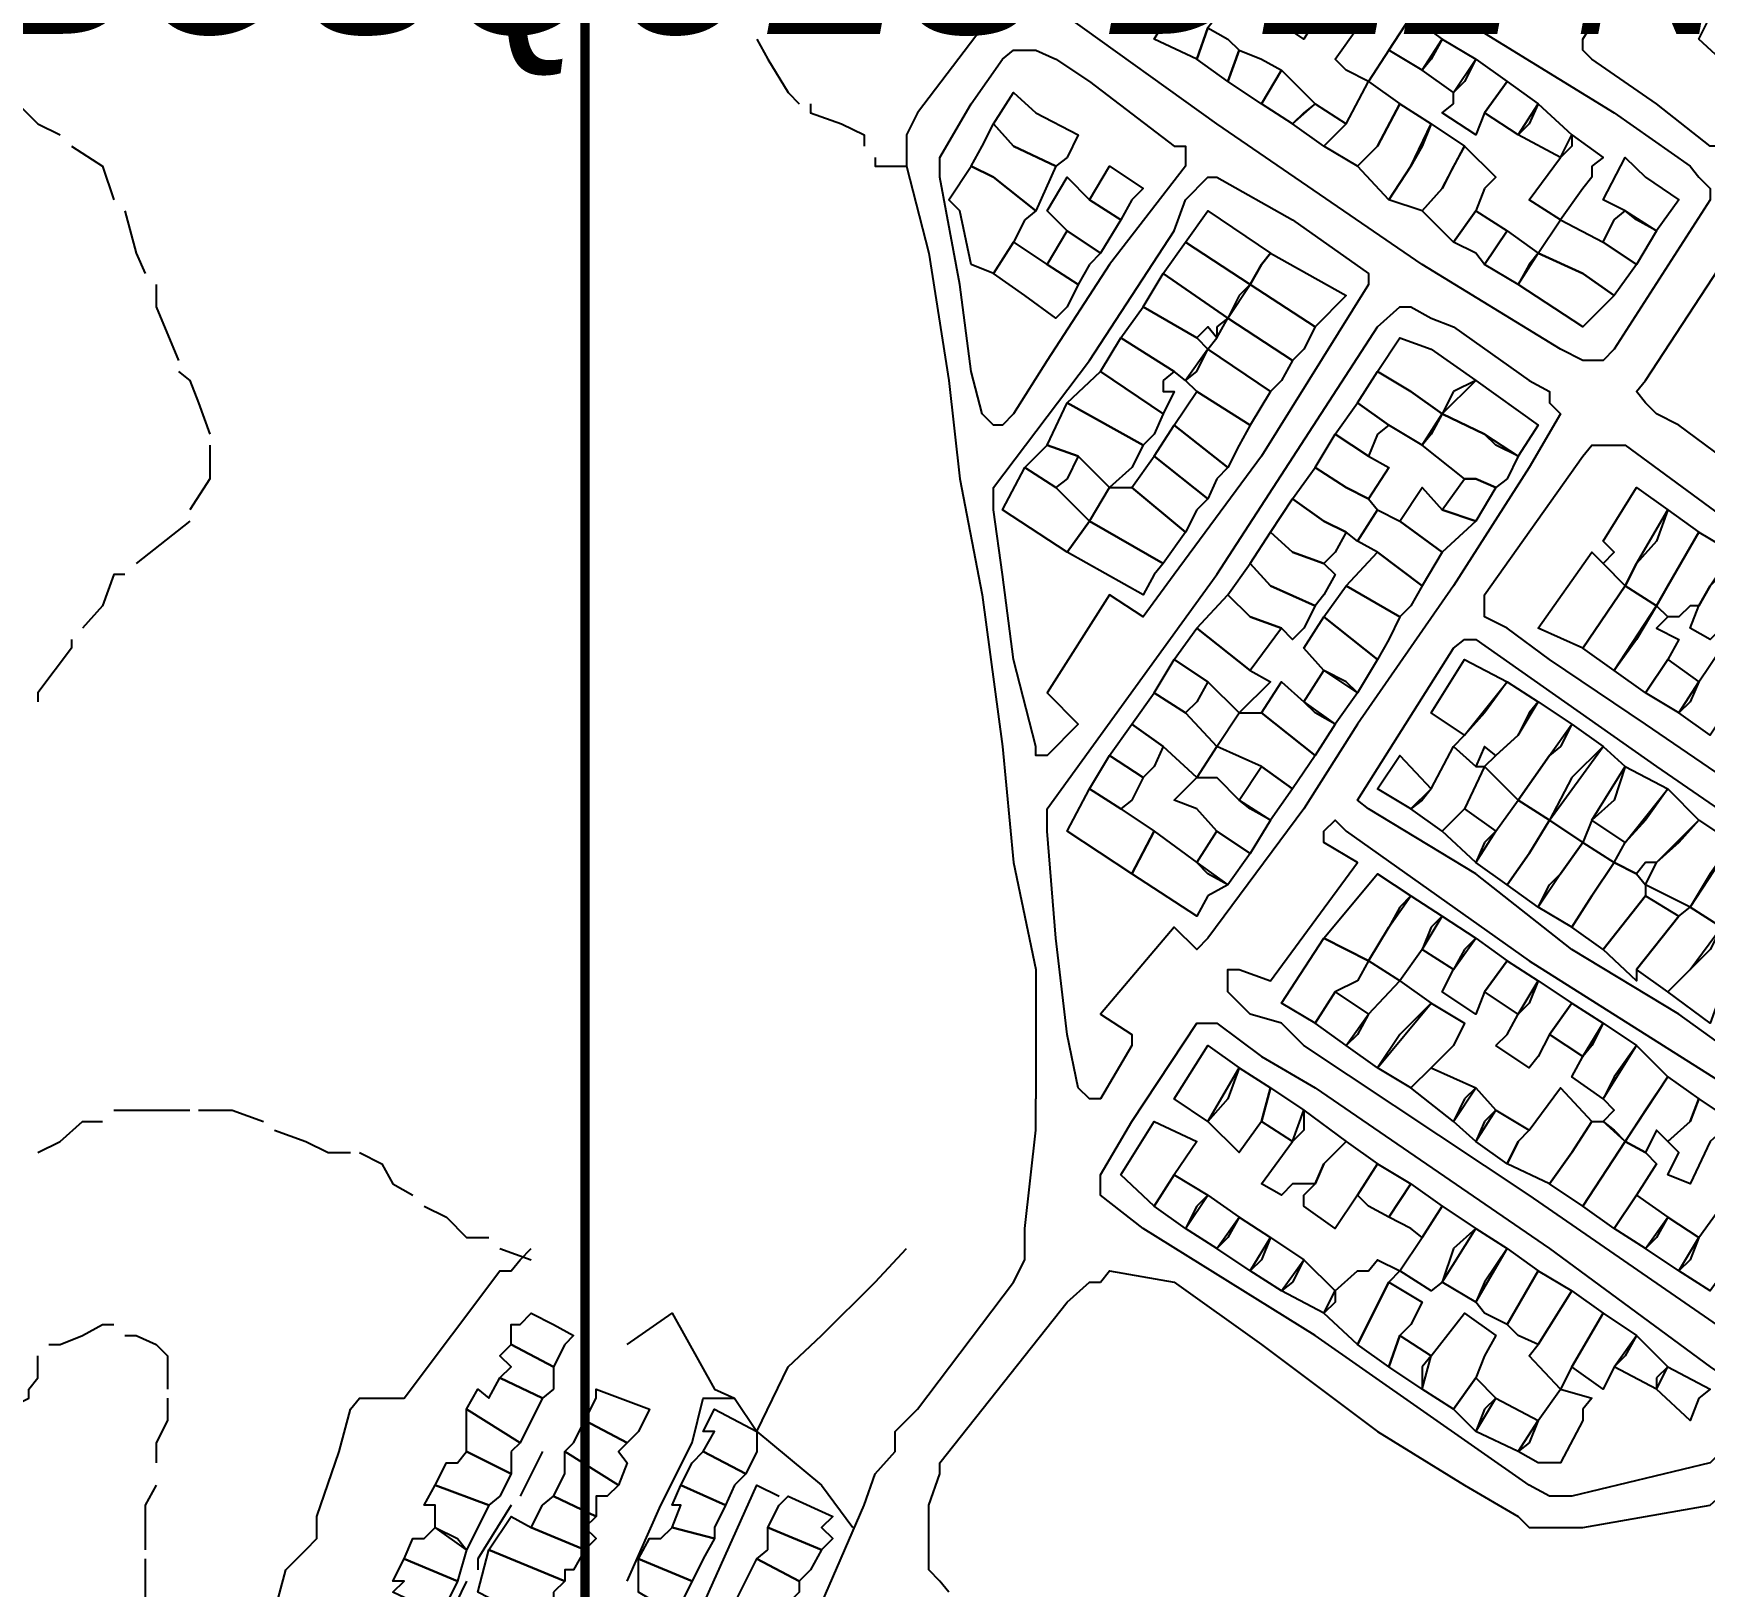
# Model space of a CAD drawing. Header units: millimetres. Extents: x -3588 to 75209, y -3737 to 38254.
# Drawn here: x 18555 to 18766.3, y 33379.6 to 33576.1 of the extents above; entities that cross this region are included whole.
import ezdxf

# ---------------------------------------------------------------- set-up
doc = ezdxf.new("R2010")
doc.units = ezdxf.units.MM
doc.layers.add('P', color=253, linetype='Continuous')
doc.layers.add('T', color=7, linetype='Continuous')

msp = doc.modelspace()

# ---------------------------------------------------------------- linework, layer by layer
at = {"layer": 'P', "const_width": 1.2}
msp.add_lwpolyline([(18624.733, 27097.434), (18624.733, 36423.662)], dxfattribs=at)
at = {"layer": 'P'}
for points in [[(18760.22, 33567.191), (18752.042, 33572.84), (18750.906, 33573.961), (18750.906, 33575.369), (18760.22, 33590.332), (18769.822, 33603.888), (18776.592, 33613.49), (18778.016, 33616.018), (18779.425, 33617.443), (18799.749, 33603.888), (18799.749, 33602.479), (18790.147, 33588.924), (18780.545, 33572.84), (18772.367, 33561.83), (18771.231, 33561.83), (18769.822, 33561.83), (18767.006, 33561.83), (18760.22, 33567.191)], [(18620.78, 33616.018), (18622.188, 33614.61), (18631.502, 33607.84), (18628.958, 33603.888), (18666.79, 33578.202), (18672.152, 33580.73), (18673.56, 33580.73), (18674.968, 33579.61), (18674.968, 33576.793), (18666.79, 33566.055), (18665.382, 33563.238), (18665.382, 33559.285), (18668.199, 33548.275), (18670.743, 33532.191), (18672.152, 33519.756), (18674.968, 33505.081), (18677.513, 33485.892), (18678.921, 33471.217), (18681.754, 33457.662), (18681.754, 33445.243), (18681.754, 33441.29)], [(18688.524, 33587.516), (18692.476, 33593.165), (18697.838, 33601.055), (18699.246, 33602.479), (18700.67, 33602.479), (18717.042, 33590.332), (18737.367, 33576.793), (18754.859, 33566.055), (18764.461, 33559.285), (18765.581, 33557.877), (18767.006, 33556.469), (18767.006, 33555.044), (18754.859, 33536.144), (18753.451, 33534.719), (18750.906, 33534.719), (18748.089, 33536.144), (18730.581, 33546.866), (18704.607, 33564.646), (18685.707, 33578.202), (18685.707, 33579.61), (18684.283, 33582.154), (18685.707, 33583.563), (18688.524, 33587.516)], [(18719.571, 33582.154), (18718.162, 33579.61), (18715.618, 33575.369), (18711.393, 33578.202), (18712.801, 33579.61), (18714.209, 33582.154), (18717.042, 33586.379), (18720.995, 33583.563), (18719.571, 33582.154)], [(18704.607, 33578.202), (18703.487, 33576.793), (18702.079, 33572.84), (18696.717, 33575.369), (18699.246, 33579.61), (18702.079, 33582.154), (18706.032, 33579.61), (18704.607, 33578.202)], [(18720.995, 33571.416), (18719.571, 33572.84), (18722.403, 33576.793), (18724.932, 33580.73), (18729.173, 33578.202), (18726.356, 33573.961), (18723.812, 33570.008), (18720.995, 33571.416)], [(18731.718, 33572.84), (18730.581, 33571.416), (18726.356, 33573.961), (18729.173, 33578.202), (18733.126, 33575.369), (18731.718, 33572.84)], [(18767.006, 33578.202), (18768.414, 33579.61), (18772.367, 33576.793), (18776.592, 33573.961), (18773.775, 33570.008), (18769.822, 33571.416), (18765.581, 33575.369), (18767.006, 33578.202)], [(18706.032, 33575.369), (18707.44, 33573.961), (18706.032, 33570.008), (18702.079, 33572.84), (18703.487, 33576.793), (18706.032, 33575.369)], [(18646.466, 33575.369), (18647.874, 33572.84), (18650.419, 33568.599), (18651.827, 33567.191)], [(18684.283, 33572.84), (18688.524, 33570.008), (18699.246, 33561.83), (18700.67, 33561.83), (18700.67, 33559.285), (18691.068, 33546.866), (18683.162, 33534.719), (18678.921, 33527.95), (18677.513, 33526.542), (18676.393, 33526.542), (18674.968, 33527.95), (18673.56, 33533.311), (18672.152, 33544.322), (18669.607, 33557.877), (18669.607, 33559.285), (18669.607, 33560.405), (18673.56, 33567.191), (18677.513, 33572.84), (18678.921, 33573.961), (18681.754, 33573.961), (18684.283, 33572.84)], [(18710.257, 33572.84), (18712.801, 33571.416), (18710.257, 33567.191), (18706.032, 33570.008), (18707.44, 33573.961), (18710.257, 33572.84)], [(18735.943, 33570.008), (18734.534, 33568.599), (18730.581, 33571.416), (18733.126, 33575.369), (18737.367, 33572.84), (18735.943, 33570.008)], [(18734.534, 33567.191), (18734.534, 33568.599), (18737.367, 33572.84), (18741.32, 33570.008), (18738.487, 33566.055), (18737.367, 33563.238), (18733.126, 33566.055), (18734.534, 33567.191)], [(18715.618, 33566.055), (18714.209, 33564.646), (18710.257, 33567.191), (18712.801, 33571.416), (18717.042, 33567.191), (18715.618, 33566.055)], [(18724.932, 33561.83), (18722.403, 33559.285), (18718.162, 33561.83), (18720.995, 33564.646), (18723.812, 33570.008), (18727.765, 33567.191), (18724.932, 33561.83)], [(18744.136, 33564.646), (18742.728, 33563.238), (18738.487, 33566.055), (18741.32, 33570.008), (18745.257, 33567.191), (18744.136, 33564.646)], [(18551.612, 33568.599), (18553.02, 33567.191), (18555.565, 33564.646), (18558.397, 33563.238)], [(18685.707, 33560.405), (18684.283, 33559.285), (18678.921, 33561.83), (18676.393, 33564.646), (18678.921, 33568.599), (18681.754, 33566.055), (18687.115, 33563.238), (18685.707, 33560.405)], [(18653.235, 33567.191), (18653.235, 33566.055), (18657.188, 33564.646), (18660.021, 33563.238), (18660.021, 33561.83)], [(18719.571, 33563.238), (18718.162, 33561.83), (18714.209, 33564.646), (18717.042, 33567.191), (18720.995, 33564.646), (18719.571, 33563.238)], [(18730.581, 33561.83), (18729.173, 33559.285), (18726.356, 33555.044), (18722.403, 33559.285), (18724.932, 33561.83), (18727.765, 33567.191), (18731.718, 33564.646), (18730.581, 33561.83)], [(18749.498, 33561.83), (18748.089, 33560.405), (18742.728, 33563.238), (18745.257, 33567.191), (18749.498, 33563.238), (18749.498, 33561.83)], [(18674.968, 33561.83), (18676.393, 33564.646), (18678.921, 33561.83), (18684.283, 33559.285), (18681.754, 33553.636), (18676.393, 33557.877), (18673.56, 33559.285), (18674.968, 33561.83)], [(18734.534, 33559.285), (18733.126, 33556.469), (18730.581, 33553.636), (18726.356, 33555.044), (18729.173, 33559.285), (18731.718, 33564.646), (18735.943, 33561.83), (18734.534, 33559.285)], [(18559.806, 33561.83), (18563.759, 33559.285), (18565.167, 33555.044)], [(18738.487, 33556.469), (18737.367, 33553.636), (18734.534, 33549.683), (18730.581, 33553.636), (18733.126, 33556.469), (18735.943, 33561.83), (18739.895, 33557.877), (18738.487, 33556.469)], [(18752.042, 33559.285), (18752.042, 33557.877), (18750.906, 33556.469), (18748.089, 33552.516), (18744.136, 33555.044), (18748.089, 33560.405), (18749.498, 33563.238), (18753.451, 33560.405), (18752.042, 33559.285)], [(18661.429, 33560.405), (18661.429, 33559.285), (18662.838, 33559.285), (18665.382, 33559.285)], [(18680.346, 33552.516), (18678.921, 33549.683), (18676.393, 33545.73), (18673.56, 33546.866), (18672.152, 33553.636), (18670.743, 33555.044), (18673.56, 33559.285), (18676.393, 33557.877), (18681.754, 33553.636), (18680.346, 33552.516)], [(18693.885, 33555.044), (18692.476, 33552.516), (18688.524, 33555.044), (18691.068, 33559.285), (18695.293, 33556.469), (18693.885, 33555.044)], [(18757.692, 33552.516), (18756.267, 33553.636), (18753.451, 33555.044), (18756.267, 33560.405), (18758.812, 33557.877), (18763.053, 33555.044), (18760.22, 33551.091), (18757.692, 33552.516)], [(18700.67, 33555.044), (18703.487, 33557.877), (18704.607, 33557.877), (18714.209, 33552.516), (18723.812, 33545.73), (18723.812, 33544.322), (18710.257, 33522.589), (18699.246, 33507.625), (18695.293, 33502.264), (18691.068, 33505.081), (18683.162, 33492.662), (18687.115, 33488.709), (18683.162, 33484.756), (18681.754, 33484.756), (18681.754, 33485.892), (18678.921, 33496.903), (18677.513, 33507.625), (18676.393, 33515.819), (18676.393, 33517.227), (18676.393, 33518.636), (18688.524, 33534.719), (18699.246, 33551.091), (18700.67, 33555.044)], [(18688.524, 33555.044), (18692.476, 33552.516), (18689.932, 33548.275), (18685.707, 33551.091), (18683.162, 33553.636), (18685.707, 33557.877), (18688.524, 33555.044)], [(18566.575, 33553.636), (18567.984, 33548.275), (18569.12, 33545.73)], [(18710.257, 33546.866), (18708.848, 33544.322), (18700.67, 33549.683), (18703.487, 33553.636), (18711.393, 33548.275), (18710.257, 33546.866)], [(18737.367, 33548.275), (18734.534, 33549.683), (18737.367, 33553.636), (18741.32, 33551.091), (18738.487, 33546.866), (18737.367, 33548.275)], [(18754.859, 33552.516), (18756.267, 33553.636), (18760.22, 33551.091), (18757.692, 33546.866), (18753.451, 33549.683), (18754.859, 33552.516)], [(18688.524, 33546.866), (18687.115, 33544.322), (18683.162, 33546.866), (18685.707, 33551.091), (18689.932, 33548.275), (18688.524, 33546.866)], [(18744.136, 33546.866), (18742.728, 33544.322), (18738.487, 33546.866), (18741.32, 33551.091), (18745.257, 33548.275), (18744.136, 33546.866)], [(18753.451, 33549.683), (18757.692, 33546.866), (18754.859, 33542.913), (18750.906, 33545.73), (18745.257, 33548.275), (18748.089, 33552.516), (18753.451, 33549.683)], [(18685.707, 33541.505), (18684.283, 33540.081), (18680.346, 33542.913), (18676.393, 33545.73), (18678.921, 33549.683), (18683.162, 33546.866), (18687.115, 33544.322), (18685.707, 33541.505)], [(18707.44, 33542.913), (18706.032, 33540.081), (18697.838, 33545.73), (18700.67, 33549.683), (18708.848, 33544.322), (18707.44, 33542.913)], [(18710.257, 33546.866), (18711.393, 33548.275), (18720.995, 33542.913), (18717.042, 33538.96), (18708.848, 33544.322), (18710.257, 33546.866)], [(18750.906, 33545.73), (18754.859, 33542.913), (18750.906, 33538.96), (18742.728, 33544.322), (18745.257, 33548.275), (18750.906, 33545.73)], [(18570.528, 33544.322), (18570.528, 33541.505), (18573.345, 33534.719)], [(18704.607, 33538.96), (18704.607, 33537.552), (18703.487, 33538.96), (18702.079, 33537.552), (18695.293, 33541.505), (18697.838, 33545.73), (18706.032, 33540.081), (18704.607, 33538.96)], [(18715.618, 33536.144), (18714.209, 33534.719), (18706.032, 33540.081), (18708.848, 33544.322), (18717.042, 33538.96), (18715.618, 33536.144)], [(18731.718, 33540.081), (18734.534, 33538.96), (18744.136, 33532.191), (18746.681, 33530.767), (18746.681, 33529.358), (18748.089, 33527.95), (18744.136, 33521.18), (18734.534, 33506.217), (18722.403, 33488.709), (18715.618, 33477.986), (18703.487, 33461.614), (18702.079, 33460.206), (18699.246, 33463.023), (18689.932, 33452.012), (18693.885, 33449.468), (18693.885, 33448.059), (18689.932, 33441.29), (18688.524, 33441.29), (18687.115, 33442.698), (18685.707, 33449.468), (18684.283, 33461.614), (18683.162, 33475.17), (18683.162, 33476.578), (18683.162, 33477.986), (18704.607, 33507.625), (18724.932, 33538.96), (18727.765, 33541.505), (18729.173, 33541.505), (18731.718, 33540.081)], [(18702.079, 33537.552), (18703.487, 33536.144), (18700.67, 33532.191), (18699.246, 33533.311), (18692.476, 33537.552), (18695.293, 33541.505), (18702.079, 33537.552)], [(18712.801, 33532.191), (18711.393, 33530.767), (18703.487, 33536.144), (18704.607, 33537.552), (18706.032, 33540.081), (18714.209, 33534.719), (18712.801, 33532.191)], [(18697.838, 33532.191), (18697.838, 33530.767), (18699.246, 33530.767), (18697.838, 33527.95), (18689.932, 33533.311), (18692.476, 33537.552), (18699.246, 33533.311), (18697.838, 33532.191)], [(18702.079, 33533.311), (18703.487, 33536.144), (18711.393, 33530.767), (18708.848, 33526.542), (18702.079, 33530.767), (18700.67, 33532.191), (18702.079, 33533.311)], [(18734.534, 33530.767), (18733.126, 33527.95), (18729.173, 33530.767), (18724.932, 33533.311), (18727.765, 33537.552), (18731.718, 33536.144), (18737.367, 33532.191), (18734.534, 33530.767)], [(18573.345, 33533.311), (18574.769, 33532.191), (18575.889, 33529.358), (18577.298, 33525.405)], [(18696.717, 33525.405), (18695.293, 33523.997), (18685.707, 33529.358), (18689.932, 33533.311), (18697.838, 33527.95), (18696.717, 33525.405)], [(18731.718, 33525.405), (18730.581, 33523.997), (18726.356, 33526.542), (18722.403, 33529.358), (18724.932, 33533.311), (18729.173, 33530.767), (18733.126, 33527.95), (18731.718, 33525.405)], [(18739.895, 33523.997), (18738.487, 33525.405), (18733.126, 33527.95), (18737.367, 33532.191), (18745.257, 33526.542), (18742.728, 33522.589), (18739.895, 33523.997)], [(18707.44, 33523.997), (18706.032, 33521.18), (18699.246, 33526.542), (18702.079, 33530.767), (18708.848, 33526.542), (18707.44, 33523.997)], [(18693.885, 33521.18), (18691.068, 33518.636), (18687.115, 33522.589), (18683.162, 33523.997), (18685.707, 33529.358), (18695.293, 33523.997), (18693.885, 33521.18)], [(18724.932, 33525.405), (18723.812, 33522.589), (18719.571, 33525.405), (18722.403, 33529.358), (18726.356, 33526.542), (18724.932, 33525.405)], [(18741.32, 33519.756), (18739.895, 33518.636), (18737.367, 33519.756), (18735.943, 33519.756), (18730.581, 33523.997), (18733.126, 33527.95), (18738.487, 33525.405), (18742.728, 33522.589), (18741.32, 33519.756)], [(18704.607, 33519.756), (18703.487, 33517.227), (18696.717, 33522.589), (18699.246, 33526.542), (18706.032, 33521.18), (18704.607, 33519.756)], [(18723.812, 33522.589), (18726.356, 33521.18), (18723.812, 33517.227), (18720.995, 33518.636), (18717.042, 33521.18), (18719.571, 33525.405), (18723.812, 33522.589)], [(18577.298, 33523.997), (18577.298, 33519.756), (18574.769, 33515.819)], [(18685.707, 33519.756), (18684.283, 33518.636), (18680.346, 33521.18), (18683.162, 33523.997), (18687.115, 33522.589), (18685.707, 33519.756)], [(18684.283, 33518.636), (18688.524, 33514.395), (18685.707, 33510.442), (18677.513, 33515.819), (18680.346, 33521.18), (18684.283, 33518.636)], [(18702.079, 33515.819), (18700.67, 33512.986), (18693.885, 33518.636), (18696.717, 33522.589), (18703.487, 33517.227), (18702.079, 33515.819)], [(18723.812, 33517.227), (18724.932, 33515.819), (18722.403, 33511.866), (18720.995, 33512.986), (18718.162, 33514.395), (18714.209, 33517.227), (18717.042, 33521.18), (18720.995, 33518.636), (18723.812, 33517.227)], [(18737.367, 33519.756), (18739.895, 33518.636), (18737.367, 33514.395), (18733.126, 33515.819), (18735.943, 33519.756), (18737.367, 33519.756)], [(18693.885, 33518.636), (18700.67, 33512.986), (18697.838, 33509.034), (18688.524, 33514.395), (18691.068, 33518.636), (18693.885, 33518.636)], [(18719.571, 33510.442), (18718.162, 33509.034), (18714.209, 33510.442), (18711.393, 33512.986), (18714.209, 33517.227), (18718.162, 33514.395), (18720.995, 33512.986), (18719.571, 33510.442)], [(18733.126, 33515.819), (18737.367, 33514.395), (18733.126, 33510.442), (18727.765, 33514.395), (18730.581, 33518.636), (18733.126, 33515.819)], [(18760.22, 33511.866), (18757.692, 33509.034), (18756.267, 33506.217), (18753.451, 33509.034), (18754.859, 33510.442), (18753.451, 33511.866), (18757.692, 33518.636), (18761.644, 33515.819), (18760.22, 33511.866)], [(18727.765, 33514.395), (18733.126, 33510.442), (18730.581, 33506.217), (18724.932, 33510.442), (18722.403, 33511.866), (18724.932, 33515.819), (18727.765, 33514.395)], [(18761.644, 33506.217), (18760.22, 33503.672), (18756.267, 33506.217), (18757.692, 33509.034), (18761.644, 33515.819), (18765.581, 33512.986), (18761.644, 33506.217)], [(18574.769, 33514.395), (18567.984, 33509.034)], [(18696.717, 33507.625), (18695.293, 33505.081), (18685.707, 33510.442), (18688.524, 33514.395), (18697.838, 33509.034), (18696.717, 33507.625)], [(18718.162, 33505.081), (18717.042, 33503.672), (18711.393, 33506.217), (18708.848, 33509.034), (18711.393, 33512.986), (18714.209, 33510.442), (18718.162, 33509.034), (18719.571, 33507.625), (18718.162, 33505.081)], [(18768.414, 33507.625), (18767.006, 33506.217), (18765.581, 33503.672), (18764.461, 33503.672), (18763.053, 33502.264), (18761.644, 33502.264), (18760.22, 33503.672), (18761.644, 33506.217), (18765.581, 33512.986), (18769.822, 33510.442), (18768.414, 33507.625)], [(18729.173, 33503.672), (18727.765, 33502.264), (18720.995, 33506.217), (18724.932, 33510.442), (18730.581, 33506.217), (18729.173, 33503.672)], [(18753.451, 33509.034), (18756.267, 33506.217), (18750.906, 33498.311), (18745.257, 33500.856), (18752.042, 33510.442), (18753.451, 33509.034)], [(18772.367, 33505.081), (18771.231, 33502.264), (18769.822, 33499.431), (18768.414, 33500.856), (18767.006, 33499.431), (18764.461, 33500.856), (18765.581, 33503.672), (18767.006, 33506.217), (18769.822, 33510.442), (18773.775, 33506.217), (18772.367, 33505.081)], [(18715.618, 33500.856), (18714.209, 33499.431), (18712.801, 33500.856), (18708.848, 33502.264), (18706.032, 33505.081), (18708.848, 33509.034), (18711.393, 33506.217), (18717.042, 33503.672), (18715.618, 33500.856)], [(18566.575, 33507.625), (18565.167, 33507.625), (18563.759, 33503.672), (18561.214, 33500.856)], [(18726.356, 33499.431), (18724.932, 33496.903), (18718.162, 33502.264), (18720.995, 33506.217), (18727.765, 33502.264), (18726.356, 33499.431)], [(18757.692, 33499.431), (18754.859, 33495.494), (18750.906, 33498.311), (18756.267, 33506.217), (18760.22, 33503.672), (18757.692, 33499.431)], [(18708.848, 33502.264), (18712.801, 33500.856), (18708.848, 33495.494), (18702.079, 33500.856), (18706.032, 33505.081), (18708.848, 33502.264)], [(18720.995, 33494.07), (18718.162, 33495.494), (18715.618, 33498.311), (18718.162, 33502.264), (18724.932, 33496.903), (18722.403, 33492.662), (18720.995, 33494.07)], [(18761.644, 33502.264), (18760.22, 33500.856), (18763.053, 33499.431), (18761.644, 33496.903), (18758.812, 33492.662), (18754.859, 33495.494), (18760.22, 33503.672), (18761.644, 33502.264)], [(18708.848, 33495.494), (18711.393, 33494.07), (18707.44, 33490.117), (18703.487, 33494.07), (18699.246, 33496.903), (18702.079, 33500.856), (18708.848, 33495.494)], [(18559.806, 33499.431), (18559.806, 33498.311), (18555.565, 33492.662), (18555.565, 33491.541)], [(18749.498, 33460.206), (18737.367, 33469.792), (18723.812, 33477.986), (18722.403, 33479.107), (18734.534, 33498.311), (18735.943, 33499.431), (18737.367, 33499.431), (18760.22, 33483.348), (18781.969, 33468.384), (18800.87, 33454.845), (18802.294, 33454.845), (18802.294, 33453.421), (18800.87, 33453.421), (18788.739, 33435.929), (18788.739, 33434.52), (18787.33, 33434.52), (18763.053, 33452.012), (18749.498, 33460.206)], [(18771.231, 33492.662), (18769.822, 33491.541), (18767.006, 33487.3), (18763.053, 33490.117), (18765.581, 33494.07), (18768.414, 33498.311), (18772.367, 33495.494), (18771.231, 33492.662)], [(18702.079, 33491.541), (18700.67, 33490.117), (18696.717, 33492.662), (18699.246, 33496.903), (18703.487, 33494.07), (18702.079, 33491.541)], [(18738.487, 33490.117), (18735.943, 33487.3), (18731.718, 33490.117), (18735.943, 33496.903), (18741.32, 33494.07), (18738.487, 33490.117)], [(18764.461, 33491.541), (18763.053, 33490.117), (18758.812, 33492.662), (18761.644, 33496.903), (18765.581, 33494.07), (18764.461, 33491.541)], [(18715.618, 33491.541), (18719.571, 33488.709), (18717.042, 33484.756), (18710.257, 33490.117), (18712.801, 33494.07), (18715.618, 33491.541)], [(18717.042, 33490.117), (18715.618, 33491.541), (18718.162, 33495.494), (18722.403, 33492.662), (18719.571, 33488.709), (18717.042, 33490.117)], [(18744.136, 33490.117), (18742.728, 33487.3), (18739.895, 33484.756), (18738.487, 33485.892), (18737.367, 33483.348), (18734.534, 33485.892), (18735.943, 33487.3), (18741.32, 33494.07), (18745.257, 33491.541), (18744.136, 33490.117)], [(18700.67, 33490.117), (18704.607, 33485.892), (18702.079, 33481.939), (18697.838, 33485.892), (18693.885, 33488.709), (18696.717, 33492.662), (18700.67, 33490.117)], [(18748.089, 33485.892), (18746.681, 33484.756), (18742.728, 33479.107), (18738.487, 33483.348), (18739.895, 33484.756), (18742.728, 33487.3), (18745.257, 33491.541), (18749.498, 33488.709), (18748.089, 33485.892)], [(18710.257, 33490.117), (18717.042, 33484.756), (18714.209, 33480.531), (18710.257, 33483.348), (18704.607, 33485.892), (18707.44, 33490.117), (18710.257, 33490.117)], [(18696.717, 33483.348), (18695.293, 33481.939), (18691.068, 33484.756), (18693.885, 33488.709), (18697.838, 33485.892), (18696.717, 33483.348)], [(18749.498, 33481.939), (18746.681, 33476.578), (18742.728, 33479.107), (18746.681, 33484.756), (18749.498, 33488.709), (18753.451, 33485.892), (18749.498, 33481.939)], [(18737.367, 33483.348), (18738.487, 33483.348), (18735.943, 33477.986), (18733.126, 33475.17), (18729.173, 33477.986), (18731.718, 33480.531), (18734.534, 33485.892), (18737.367, 33483.348)], [(18754.859, 33479.107), (18752.042, 33476.578), (18750.906, 33473.745), (18746.681, 33476.578), (18753.451, 33485.892), (18756.267, 33483.348), (18754.859, 33479.107)], [(18693.885, 33479.107), (18692.476, 33477.986), (18688.524, 33480.531), (18691.068, 33484.756), (18695.293, 33481.939), (18693.885, 33479.107)], [(18708.848, 33477.986), (18707.44, 33479.107), (18710.257, 33483.348), (18714.209, 33480.531), (18711.393, 33476.578), (18708.848, 33477.986)], [(18730.581, 33479.107), (18729.173, 33477.986), (18724.932, 33480.531), (18727.765, 33484.756), (18731.718, 33480.531), (18730.581, 33479.107)], [(18758.812, 33476.578), (18756.267, 33473.745), (18752.042, 33476.578), (18756.267, 33483.348), (18761.644, 33480.531), (18758.812, 33476.578)], [(18707.44, 33479.107), (18711.393, 33476.578), (18708.848, 33472.337), (18704.607, 33475.17), (18702.079, 33477.986), (18699.246, 33479.107), (18702.079, 33481.939), (18704.607, 33481.939), (18707.44, 33479.107)], [(18692.476, 33477.986), (18696.717, 33475.17), (18693.885, 33469.792), (18685.707, 33475.17), (18688.524, 33480.531), (18692.476, 33477.986)], [(18744.136, 33472.337), (18741.32, 33468.384), (18737.367, 33471.217), (18739.895, 33475.17), (18742.728, 33479.107), (18746.681, 33476.578), (18744.136, 33472.337)], [(18763.053, 33473.745), (18760.22, 33471.217), (18758.812, 33471.217), (18757.692, 33469.792), (18754.859, 33471.217), (18756.267, 33473.745), (18761.644, 33480.531), (18765.581, 33476.578), (18763.053, 33473.745)], [(18738.487, 33473.745), (18737.367, 33471.217), (18733.126, 33475.17), (18735.943, 33477.986), (18739.895, 33475.17), (18738.487, 33473.745)], [(18703.487, 33466.976), (18702.079, 33464.431), (18693.885, 33469.792), (18696.717, 33475.17), (18702.079, 33471.217), (18706.032, 33468.384), (18703.487, 33466.976)], [(18703.487, 33469.792), (18702.079, 33471.217), (18704.607, 33475.17), (18708.848, 33472.337), (18706.032, 33468.384), (18703.487, 33469.792)], [(18712.801, 33450.892), (18708.848, 33452.012), (18707.44, 33453.421), (18706.032, 33454.845), (18706.032, 33457.662), (18707.44, 33457.662), (18711.393, 33456.253), (18722.403, 33471.217), (18718.162, 33473.745), (18718.162, 33475.17), (18719.571, 33476.578), (18720.995, 33475.17), (18744.136, 33458.782), (18778.016, 33437.337), (18784.786, 33431.688), (18785.906, 33430.567), (18771.231, 33411.363), (18769.822, 33411.363), (18744.136, 33429.143), (18715.618, 33448.059), (18712.801, 33450.892)], [(18748.089, 33469.792), (18745.257, 33465.567), (18741.32, 33468.384), (18744.136, 33472.337), (18746.681, 33476.578), (18750.906, 33473.745), (18748.089, 33469.792)], [(18767.006, 33469.792), (18764.461, 33465.567), (18758.812, 33468.384), (18760.22, 33471.217), (18765.581, 33476.578), (18769.822, 33473.745), (18767.006, 33469.792)], [(18746.681, 33468.384), (18748.089, 33469.792), (18750.906, 33473.745), (18754.859, 33471.217), (18752.042, 33466.976), (18749.498, 33463.023), (18745.257, 33465.567), (18746.681, 33468.384)], [(18772.367, 33469.792), (18771.231, 33466.976), (18768.414, 33463.023), (18764.461, 33465.567), (18769.822, 33473.745), (18773.775, 33471.217), (18772.367, 33469.792)], [(18757.692, 33469.792), (18758.812, 33468.384), (18758.812, 33466.976), (18753.451, 33460.206), (18749.498, 33463.023), (18752.042, 33466.976), (18754.859, 33471.217), (18757.692, 33469.792)], [(18727.765, 33465.567), (18726.356, 33463.023), (18723.812, 33458.782), (18718.162, 33461.614), (18724.932, 33469.792), (18729.173, 33466.976), (18727.765, 33465.567)], [(18731.718, 33463.023), (18730.581, 33460.206), (18727.765, 33456.253), (18723.812, 33458.782), (18726.356, 33463.023), (18729.173, 33466.976), (18733.126, 33464.431), (18731.718, 33463.023)], [(18757.692, 33457.662), (18757.692, 33456.253), (18753.451, 33460.206), (18758.812, 33466.976), (18763.053, 33464.431), (18757.692, 33457.662)], [(18735.943, 33460.206), (18734.534, 33457.662), (18730.581, 33460.206), (18733.126, 33464.431), (18737.367, 33461.614), (18735.943, 33460.206)], [(18767.006, 33460.206), (18764.461, 33457.662), (18761.644, 33454.845), (18757.692, 33457.662), (18763.053, 33464.431), (18764.461, 33465.567), (18768.414, 33463.023), (18767.006, 33460.206)], [(18771.231, 33457.662), (18768.414, 33454.845), (18767.006, 33450.892), (18761.644, 33454.845), (18764.461, 33457.662), (18768.414, 33463.023), (18772.367, 33460.206), (18771.231, 33457.662)], [(18722.403, 33456.253), (18719.571, 33454.845), (18717.042, 33450.892), (18712.801, 33453.421), (18718.162, 33461.614), (18723.812, 33458.782), (18722.403, 33456.253)], [(18738.487, 33454.845), (18737.367, 33452.012), (18733.126, 33454.845), (18734.534, 33457.662), (18737.367, 33461.614), (18741.32, 33458.782), (18738.487, 33454.845)], [(18744.136, 33453.421), (18742.728, 33452.012), (18738.487, 33454.845), (18741.32, 33458.782), (18745.257, 33456.253), (18744.136, 33453.421)], [(18727.765, 33449.468), (18724.932, 33445.243), (18720.995, 33448.059), (18723.812, 33452.012), (18727.765, 33456.253), (18731.718, 33453.421), (18727.765, 33449.468)], [(18739.895, 33448.059), (18741.32, 33449.468), (18742.728, 33452.012), (18745.257, 33456.253), (18749.498, 33453.421), (18746.681, 33449.468), (18745.257, 33446.651), (18744.136, 33445.243), (18739.895, 33448.059)], [(18722.403, 33449.468), (18720.995, 33448.059), (18717.042, 33450.892), (18719.571, 33454.845), (18723.812, 33452.012), (18722.403, 33449.468)], [(18734.534, 33448.059), (18731.718, 33445.243), (18729.173, 33442.698), (18724.932, 33445.243), (18731.718, 33453.421), (18735.943, 33450.892), (18734.534, 33448.059)], [(18752.042, 33448.059), (18750.906, 33446.651), (18746.681, 33449.468), (18749.498, 33453.421), (18753.451, 33450.892), (18752.042, 33448.059)], [(18710.257, 33446.651), (18717.042, 33442.698), (18746.681, 33422.373), (18767.006, 33407.41), (18771.231, 33404.593), (18771.231, 33403.457), (18771.231, 33402.049), (18768.414, 33396.687), (18767.006, 33395.279), (18749.498, 33391.038), (18746.681, 33391.038), (18744.136, 33392.446), (18717.042, 33411.363), (18695.293, 33424.918), (18689.932, 33429.143), (18689.932, 33430.567), (18689.932, 33431.688), (18693.885, 33438.457), (18702.079, 33450.892), (18703.487, 33450.892), (18704.607, 33450.892), (18710.257, 33446.651)], [(18754.859, 33444.106), (18753.451, 33441.29), (18749.498, 33444.106), (18750.906, 33446.651), (18753.451, 33450.892), (18757.692, 33448.059), (18754.859, 33444.106)], [(18706.032, 33441.29), (18703.487, 33438.457), (18699.246, 33441.29), (18703.487, 33448.059), (18707.44, 33445.243), (18706.032, 33441.29)], [(18758.812, 33439.881), (18756.267, 33435.929), (18753.451, 33438.457), (18754.859, 33439.881), (18753.451, 33441.29), (18757.692, 33448.059), (18761.644, 33444.106), (18758.812, 33439.881)], [(18710.257, 33438.457), (18707.44, 33434.52), (18703.487, 33438.457), (18707.44, 33445.243), (18711.393, 33442.698), (18710.257, 33438.457)], [(18735.943, 33441.29), (18734.534, 33438.457), (18729.173, 33442.698), (18731.718, 33445.243), (18737.367, 33442.698), (18735.943, 33441.29)], [(18764.461, 33438.457), (18761.644, 33435.929), (18760.22, 33437.337), (18758.812, 33434.52), (18756.267, 33435.929), (18761.644, 33444.106), (18765.581, 33441.29), (18764.461, 33438.457)], [(18680.346, 33424.918), (18681.754, 33437.337), (18681.754, 33441.29)], [(18715.618, 33437.337), (18714.209, 33435.929), (18710.257, 33438.457), (18711.393, 33442.698), (18715.618, 33439.881), (18715.618, 33437.337)], [(18738.487, 33438.457), (18737.367, 33435.929), (18734.534, 33438.457), (18737.367, 33442.698), (18739.895, 33439.881), (18738.487, 33438.457)], [(18742.728, 33435.929), (18744.136, 33437.337), (18748.089, 33442.698), (18752.042, 33438.457), (18749.498, 33434.52), (18746.681, 33430.567), (18741.32, 33433.096), (18742.728, 33435.929)], [(18764.461, 33438.457), (18765.581, 33441.29), (18769.822, 33438.457), (18767.006, 33435.929), (18764.461, 33430.567), (18761.644, 33431.688), (18763.053, 33434.52), (18761.644, 33435.929), (18764.461, 33438.457)], [(18565.167, 33439.881), (18566.575, 33439.881), (18573.345, 33439.881), (18574.769, 33439.881)], [(18575.889, 33439.881), (18577.298, 33439.881), (18580.13, 33439.881), (18584.083, 33438.457)], [(18719.571, 33434.52), (18718.162, 33433.096), (18717.042, 33430.567), (18714.209, 33430.567), (18712.801, 33429.143), (18710.257, 33430.567), (18714.209, 33435.929), (18715.618, 33439.881), (18720.995, 33435.929), (18719.571, 33434.52)], [(18742.728, 33435.929), (18741.32, 33433.096), (18737.367, 33435.929), (18739.895, 33439.881), (18744.136, 33437.337), (18742.728, 33435.929)], [(18555.565, 33434.52), (18558.397, 33435.929), (18561.214, 33438.457), (18562.334, 33438.457), (18563.759, 33438.457)], [(18585.492, 33437.337), (18589.445, 33435.929), (18592.261, 33434.52), (18595.094, 33434.52)], [(18699.246, 33431.688), (18696.717, 33427.735), (18692.476, 33431.688), (18696.717, 33438.457), (18702.079, 33435.929), (18699.246, 33431.688)], [(18754.859, 33437.337), (18756.267, 33435.929), (18750.906, 33427.735), (18746.681, 33430.567), (18749.498, 33434.52), (18752.042, 33438.457), (18753.451, 33438.457), (18754.859, 33437.337)], [(18596.214, 33434.52), (18599.047, 33433.096), (18600.455, 33430.567), (18602.984, 33429.143)], [(18715.618, 33429.143), (18717.042, 33430.567), (18718.162, 33433.096), (18720.995, 33435.929), (18724.932, 33433.096), (18722.403, 33429.143), (18719.571, 33424.918), (18715.618, 33427.735), (18715.618, 33429.143)], [(18757.692, 33429.143), (18754.859, 33424.918), (18750.906, 33427.735), (18756.267, 33435.929), (18758.812, 33434.52), (18760.22, 33433.096), (18757.692, 33429.143)], [(18723.812, 33427.735), (18722.403, 33429.143), (18724.932, 33433.096), (18729.173, 33430.567), (18726.356, 33426.326), (18723.812, 33427.735)], [(18689.932, 33418.132), (18691.068, 33419.557), (18699.246, 33418.132), (18710.257, 33410.243), (18724.932, 33399.232), (18735.943, 33392.446), (18742.728, 33388.494), (18744.136, 33387.085), (18746.681, 33387.085), (18750.906, 33387.085), (18758.812, 33388.494), (18767.006, 33389.918), (18769.822, 33392.446), (18776.592, 33402.049), (18796.917, 33430.567)], [(18702.079, 33427.735), (18700.67, 33424.918), (18696.717, 33427.735), (18699.246, 33431.688), (18703.487, 33429.143), (18702.079, 33427.735)], [(18729.173, 33424.918), (18726.356, 33426.326), (18729.173, 33430.567), (18733.126, 33427.735), (18730.581, 33423.782), (18729.173, 33424.918)], [(18706.032, 33423.782), (18704.607, 33422.373), (18700.67, 33424.918), (18703.487, 33429.143), (18707.44, 33426.326), (18706.032, 33423.782)], [(18760.22, 33423.782), (18758.812, 33422.373), (18754.859, 33424.918), (18757.692, 33429.143), (18761.644, 33426.326), (18760.22, 33423.782)], [(18604.408, 33427.735), (18607.225, 33426.326), (18609.769, 33423.782), (18612.586, 33423.782)], [(18710.257, 33420.965), (18708.848, 33419.557), (18704.607, 33422.373), (18707.44, 33426.326), (18711.393, 33423.782), (18710.257, 33420.965)], [(18734.534, 33422.373), (18733.126, 33418.132), (18731.718, 33417.012), (18727.765, 33419.557), (18730.581, 33423.782), (18733.126, 33427.735), (18737.367, 33424.918), (18734.534, 33422.373)], [(18764.461, 33420.965), (18763.053, 33419.557), (18758.812, 33422.373), (18761.644, 33426.326), (18765.581, 33423.782), (18764.461, 33420.965)], [(18769.822, 33420.965), (18767.006, 33417.012), (18763.053, 33419.557), (18765.581, 33423.782), (18768.414, 33427.735), (18772.367, 33424.918), (18769.822, 33420.965)], [(18666.79, 33402.049), (18678.921, 33418.132), (18680.346, 33420.965), (18680.346, 33424.918)], [(18738.487, 33418.132), (18737.367, 33415.604), (18733.126, 33418.132), (18737.367, 33424.918), (18741.32, 33422.373), (18738.487, 33418.132)], [(18562.334, 33317.933), (18566.575, 33320.75), (18569.12, 33327.519), (18569.12, 33332.897), (18569.12, 33334.305), (18571.936, 33339.666), (18575.889, 33350.389), (18581.539, 33365.352), (18585.492, 33374.954), (18585.492, 33376.363), (18586.9, 33381.724), (18588.308, 33383.132), (18589.445, 33384.269), (18590.853, 33385.677), (18590.853, 33387.085), (18590.853, 33388.494), (18593.67, 33396.687), (18595.094, 33402.049), (18596.214, 33403.457), (18601.863, 33403.457), (18613.994, 33419.557), (18615.419, 33419.557), (18616.539, 33420.965), (18617.947, 33422.373)], [(18613.994, 33422.373), (18617.947, 33420.965)], [(18646.466, 33399.232), (18650.419, 33407.41), (18654.644, 33411.363), (18661.429, 33418.132), (18665.382, 33422.373)], [(18714.209, 33418.132), (18712.801, 33417.012), (18708.848, 33419.557), (18711.393, 33423.782), (18715.618, 33420.965), (18714.209, 33418.132)], [(18738.487, 33414.195), (18737.367, 33415.604), (18741.32, 33422.373), (18745.257, 33419.557), (18741.32, 33412.771), (18738.487, 33414.195)], [(18719.571, 33415.604), (18718.162, 33414.195), (18712.801, 33417.012), (18715.618, 33420.965), (18719.571, 33417.012), (18719.571, 33415.604)], [(18726.356, 33418.132), (18722.403, 33410.243), (18718.162, 33414.195), (18719.571, 33417.012), (18722.403, 33419.557), (18723.812, 33419.557), (18724.932, 33420.965), (18727.765, 33419.557), (18726.356, 33418.132)], [(18669.607, 33393.871), (18669.607, 33395.279), (18685.707, 33415.604), (18688.524, 33418.132), (18689.932, 33418.132)], [(18729.173, 33412.771), (18727.765, 33411.363), (18726.356, 33407.41), (18722.403, 33410.243), (18726.356, 33418.132), (18730.581, 33415.604), (18729.173, 33412.771)], [(18742.728, 33411.363), (18741.32, 33412.771), (18745.257, 33419.557), (18749.498, 33417.012), (18745.257, 33410.243), (18742.728, 33411.363)], [(18749.498, 33407.41), (18748.089, 33404.593), (18744.136, 33408.818), (18745.257, 33410.243), (18749.498, 33417.012), (18753.451, 33414.195), (18749.498, 33407.41)], [(18622.188, 33410.243), (18620.78, 33407.41), (18615.419, 33410.243), (18615.419, 33412.771), (18616.539, 33412.771), (18617.947, 33414.195), (18620.78, 33412.771), (18623.308, 33411.363), (18622.188, 33410.243)], [(18630.094, 33410.243), (18635.743, 33414.195), (18641.105, 33404.593), (18643.633, 33403.457)], [(18738.487, 33408.818), (18737.367, 33406.002), (18734.534, 33402.049), (18730.581, 33404.593), (18731.718, 33408.818), (18735.943, 33414.195), (18739.895, 33411.363), (18738.487, 33408.818)], [(18756.267, 33408.818), (18754.859, 33407.41), (18753.451, 33404.593), (18749.498, 33407.41), (18753.451, 33414.195), (18757.692, 33411.363), (18756.267, 33408.818)], [(18556.973, 33410.243), (18558.397, 33410.243), (18561.214, 33411.363), (18563.759, 33412.771), (18565.167, 33412.771)], [(18566.575, 33411.363), (18567.984, 33411.363), (18570.528, 33410.243), (18571.936, 33408.818), (18571.936, 33407.41), (18571.936, 33406.002), (18571.936, 33404.593)], [(18730.581, 33407.41), (18730.581, 33404.593), (18726.356, 33407.41), (18727.765, 33411.363), (18731.718, 33408.818), (18730.581, 33407.41)], [(18760.22, 33406.002), (18760.22, 33404.593), (18754.859, 33407.41), (18757.692, 33411.363), (18761.644, 33407.41), (18760.22, 33406.002)], [(18620.78, 33404.593), (18619.371, 33403.457), (18613.994, 33406.002), (18615.419, 33407.41), (18613.994, 33408.818), (18615.419, 33410.243), (18620.78, 33407.41), (18620.78, 33404.593)], [(18551.612, 33400.64), (18551.612, 33402.049), (18554.444, 33403.457), (18554.444, 33404.593), (18555.565, 33406.002), (18555.565, 33407.41), (18555.565, 33408.818)], [(18765.581, 33403.457), (18764.461, 33400.64), (18760.22, 33404.593), (18761.644, 33407.41), (18767.006, 33404.593), (18765.581, 33403.457)], [(18617.947, 33400.64), (18616.539, 33397.808), (18609.769, 33402.049), (18611.178, 33404.593), (18612.586, 33403.457), (18613.994, 33406.002), (18619.371, 33403.457), (18617.947, 33400.64)], [(18738.487, 33402.049), (18737.367, 33399.232), (18734.534, 33402.049), (18737.367, 33406.002), (18739.895, 33403.457), (18738.487, 33402.049)], [(18571.936, 33403.457), (18571.936, 33400.64), (18570.528, 33397.808), (18570.528, 33395.279)], [(18626.141, 33403.457), (18626.141, 33404.593), (18632.911, 33402.049), (18631.502, 33399.232), (18630.094, 33397.808), (18624.733, 33400.64), (18626.141, 33403.457)], [(18630.094, 33380.316), (18634.319, 33389.918), (18638.272, 33397.808), (18639.696, 33403.457), (18643.633, 33403.457)], [(18643.633, 33403.457), (18646.466, 33399.232)], [(18744.136, 33397.808), (18742.728, 33396.687), (18737.367, 33399.232), (18739.895, 33403.457), (18745.257, 33400.64), (18744.136, 33397.808)], [(18750.906, 33402.049), (18750.906, 33400.64), (18748.089, 33395.279), (18745.257, 33395.279), (18742.728, 33396.687), (18745.257, 33400.64), (18748.089, 33404.593), (18752.042, 33403.457), (18750.906, 33402.049)], [(18615.419, 33396.687), (18615.419, 33393.871), (18609.769, 33396.687), (18609.769, 33399.232), (18609.769, 33402.049), (18616.539, 33397.808), (18615.419, 33396.687)], [(18620.78, 33308.619), (18635.743, 33339.666), (18654.644, 33377.483), (18660.021, 33389.918), (18661.429, 33393.871), (18663.958, 33396.687), (18663.958, 33399.232), (18666.79, 33402.049)], [(18623.308, 33397.808), (18624.733, 33400.64), (18630.094, 33397.808), (18628.958, 33396.687), (18630.094, 33395.279), (18628.958, 33392.446), (18622.188, 33396.687), (18623.308, 33397.808)], [(18646.466, 33396.687), (18645.057, 33393.871), (18639.696, 33396.687), (18641.105, 33399.232), (18639.696, 33399.232), (18641.105, 33402.049), (18646.466, 33399.232), (18646.466, 33396.687)], [(18646.466, 33399.232), (18654.644, 33392.446), (18658.597, 33387.085)], [(18613.994, 33391.038), (18612.586, 33389.918), (18605.816, 33392.446), (18607.225, 33395.279), (18608.633, 33395.279), (18609.769, 33396.687), (18615.419, 33393.871), (18613.994, 33391.038)], [(18619.371, 33396.687), (18616.539, 33391.038)], [(18622.188, 33393.871), (18622.188, 33396.687), (18628.958, 33392.446), (18627.549, 33391.038), (18626.141, 33391.038), (18626.141, 33388.494), (18620.78, 33391.038), (18622.188, 33393.871)], [(18643.633, 33392.446), (18642.513, 33389.918), (18636.864, 33392.446), (18638.272, 33395.279), (18639.696, 33396.687), (18645.057, 33393.871), (18643.633, 33392.446)], [(18570.528, 33392.446), (18569.12, 33389.918), (18569.12, 33388.494), (18569.12, 33385.677), (18569.12, 33384.269)], [(18611.178, 33387.085), (18609.769, 33384.269), (18605.816, 33387.085), (18605.816, 33389.918), (18604.408, 33389.918), (18605.816, 33392.446), (18612.586, 33389.918), (18611.178, 33387.085)], [(18634.319, 33365.352), (18646.466, 33392.446), (18649.282, 33391.038)], [(18641.105, 33387.085), (18641.105, 33385.677), (18635.743, 33387.085), (18636.864, 33389.918), (18635.743, 33389.918), (18636.864, 33392.446), (18642.513, 33389.918), (18641.105, 33387.085)], [(18670.743, 33378.907), (18669.607, 33380.316), (18668.199, 33381.724), (18668.199, 33389.918), (18669.607, 33393.871)], [(18619.371, 33389.918), (18620.78, 33391.038), (18626.141, 33388.494), (18624.733, 33387.085), (18626.141, 33385.677), (18624.733, 33384.269), (18617.947, 33387.085), (18619.371, 33389.918)], [(18649.282, 33389.918), (18650.419, 33391.038), (18656.068, 33388.494), (18654.644, 33387.085), (18656.068, 33385.677), (18654.644, 33384.269), (18647.874, 33387.085), (18649.282, 33389.918)], [(18615.419, 33389.918), (18611.178, 33383.132), (18611.178, 33381.724)], [(18617.947, 33387.085), (18624.733, 33384.269), (18623.308, 33381.724), (18622.188, 33381.724), (18622.188, 33380.316), (18612.586, 33384.269), (18615.419, 33388.494), (18617.947, 33387.085)], [(18608.633, 33385.677), (18609.769, 33384.269), (18608.633, 33380.316), (18601.863, 33383.132), (18602.984, 33385.677), (18604.408, 33385.677), (18605.816, 33387.085), (18608.633, 33385.677)], [(18639.696, 33383.132), (18638.272, 33380.316), (18631.502, 33383.132), (18632.911, 33385.677), (18634.319, 33385.677), (18635.743, 33387.085), (18641.105, 33385.677), (18639.696, 33383.132)], [(18647.874, 33384.269), (18647.874, 33387.085), (18654.644, 33384.269), (18653.235, 33381.724), (18651.827, 33380.316), (18646.466, 33383.132), (18647.874, 33384.269)], [(18620.78, 33378.907), (18620.78, 33377.483), (18620.78, 33374.954), (18613.994, 33377.483), (18611.178, 33378.907), (18612.586, 33384.269), (18622.188, 33380.316), (18620.78, 33378.907)], [(18569.12, 33383.132), (18569.12, 33380.316), (18569.12, 33377.483), (18567.984, 33374.954), (18567.984, 33373.546)], [(18607.225, 33377.483), (18605.816, 33376.363), (18600.455, 33378.907), (18601.863, 33380.316), (18600.455, 33380.316), (18601.863, 33383.132), (18608.633, 33380.316), (18607.225, 33377.483)], [(18636.864, 33377.483), (18635.743, 33376.363), (18631.502, 33378.907), (18631.502, 33380.316), (18631.502, 33381.724), (18631.502, 33383.132), (18638.272, 33380.316), (18636.864, 33377.483)], [(18651.827, 33378.907), (18650.419, 33377.483), (18651.827, 33377.483), (18650.419, 33374.954), (18643.633, 33377.483), (18646.466, 33383.132), (18651.827, 33380.316), (18651.827, 33378.907)], [(18609.769, 33380.316), (18605.816, 33372.122)]]:
    msp.add_lwpolyline(points, dxfattribs=at)
at = {"layer": 'P', "color": 254}
for points in [[(18779.425, 33514.395), (18763.053, 33526.542), (18760.22, 33527.95), (18758.812, 33529.358), (18757.692, 33530.767), (18758.812, 33532.191), (18771.231, 33551.091)], [(18780.545, 33473.745), (18776.592, 33476.578), (18758.812, 33488.709), (18746.681, 33496.903), (18741.32, 33500.856), (18738.487, 33502.264), (18738.487, 33503.672), (18738.487, 33505.081), (18750.906, 33522.589), (18752.042, 33523.997), (18754.859, 33523.997), (18756.267, 33523.997), (18771.231, 33512.986), (18791.555, 33499.431), (18814.425, 33483.348), (18817.241, 33480.531), (18818.666, 33480.531), (18818.666, 33479.107), (18805.111, 33458.782), (18803.702, 33458.782), (18802.294, 33458.782), (18794.1, 33464.431), (18783.378, 33472.337), (18780.545, 33473.745)]]:
    msp.add_lwpolyline(points, dxfattribs=at)

# ---------------------------------------------------------------- texts
at = {"layer": 'T', "color": 254, "insert": (18550.043, 33595.229), "char_height": 19.20446, "attachment_point": 1}
msp.add_mtext('{\\fArial|b0|i1|c0|p18;BOSQUES DEL NORTE}', dxfattribs=at)

doc.saveas('drawing.dxf')
